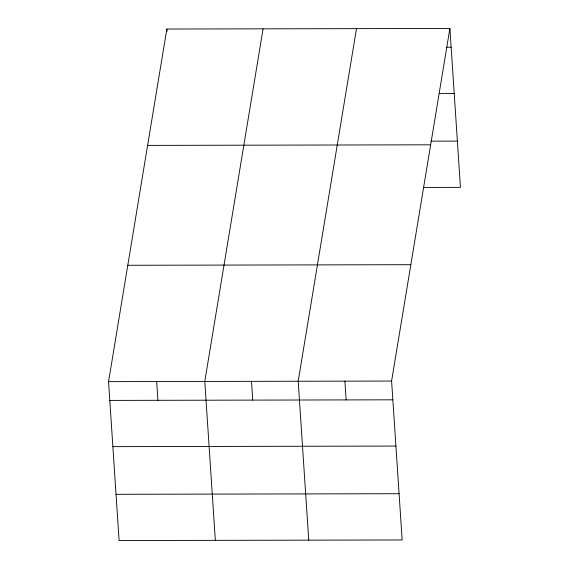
<?xml version="1.0" encoding="UTF-8"?>
<svg xmlns="http://www.w3.org/2000/svg" width="569" height="569" viewBox="0 0 569 569"><rect width="100%" height="100%" fill="white"/><g stroke="black" fill="none" stroke-linecap="round" stroke-linejoin="round"><path stroke-width="0.85" d="M449.894 28.45L391.6 381.052L402.155 539.96L119.106 540.55L108.551 381.643L166.845 29.04L449.894 28.45L460.449 187.357L423.443 187.436M263.084 28.834L204.783 381.443L215.338 540.351M356.493 28.642L298.192 381.251L308.747 540.159M446.736 47.22L451.146 47.213M439.232 93.494L454.211 93.458M430.946 141.162L457.376 141.112M147.606 145.394L430.662 144.811M127.79 265.282L410.839 264.692M108.551 381.643L391.6 381.052M109.796 400.405L392.845 399.815M112.868 446.651L395.917 446.068M116.033 494.305L399.082 493.714M344.892 381.152L346.144 399.915M251.491 381.344L252.736 400.107M166.845 29.04L167.016 31.594M156.667 381.543L157.912 400.306"/></g></svg>
